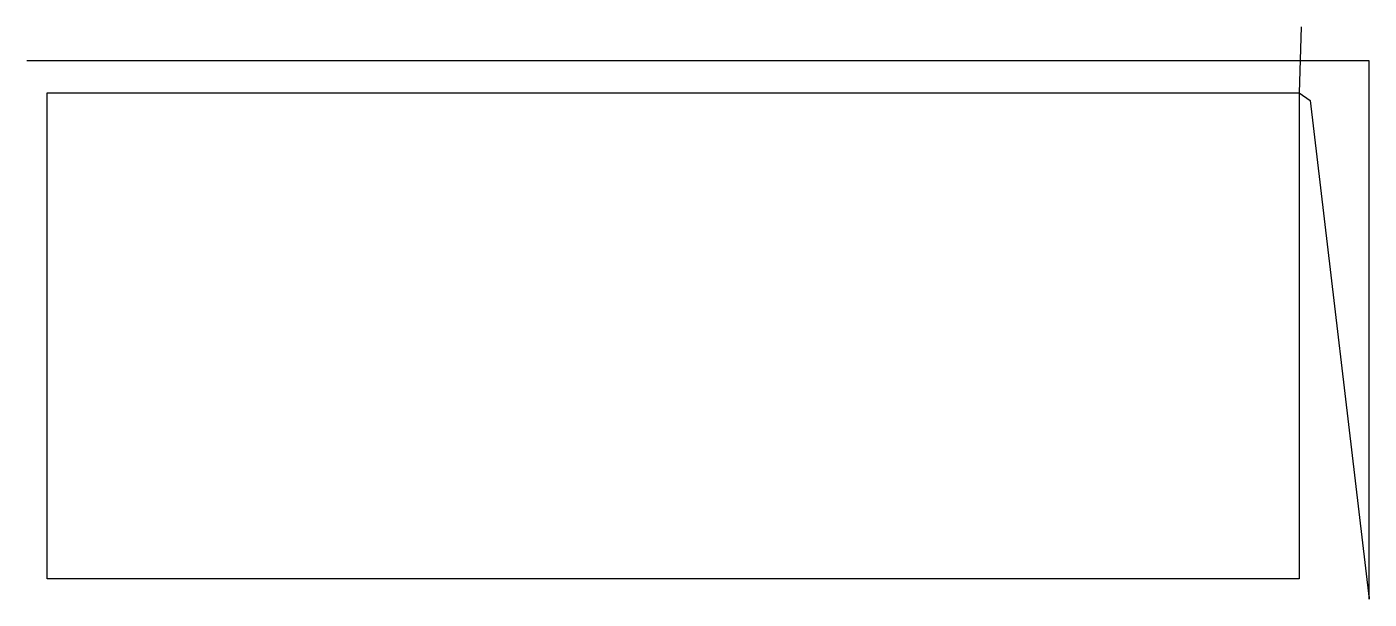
# Model space of a CAD drawing. Header units: metres. Extents: x 0 to 525, y 0 to 224.
import ezdxf

# ---------------------------------------------------------------- set-up
doc = ezdxf.new("R2010")
doc.units = ezdxf.units.M

msp = doc.modelspace()

# ---------------------------------------------------------------- linework, layer by layer
at = {"layer": 'TOOL_0'}
for p, q in [((498.839, 223.841), (498, 198.001)), ((1, 210.616), (0, 210.616)), ((525.424, 210.616), (1, 210.616)), ((525.424, 1), (525.424, 210.616)), ((8, 8.001), (8, 198.001)), ((8, 198.001), (498, 198.001)), ((498, 198.001), (498, 8.001)), ((498, 198.001), (502.351, 195.014)), ((502.351, 195.014), (525.424, 0)), ((498, 8.001), (8, 8.001)), ((525.424, 0), (525.424, 1)), ((525.424, 1), (525.424, 0)), ((525.424, 0), (525.424, 1))]:
    msp.add_line(p, q, dxfattribs=at)

doc.saveas('drawing.dxf')
